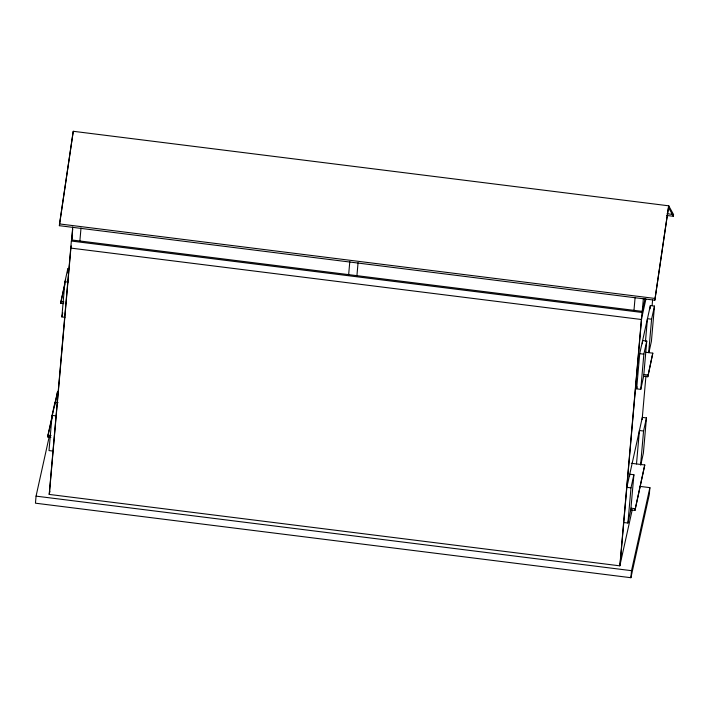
<?xml version="1.0" encoding="UTF-8"?>
<svg xmlns="http://www.w3.org/2000/svg" width="709" height="709" viewBox="0 0 709 709"><rect width="100%" height="100%" fill="white"/><g stroke="black" fill="none" stroke-linecap="round" stroke-linejoin="round"><path stroke-width="1.06" d="M654.832 300.208L668.702 205.814L654.832 300.208L59.379 225.684L59.529 223.929L73.249 131.289L668.702 205.814L673.55 214.535L673.399 216.298L666.885 215.483M49.187 436.824L36.062 496.14L35.45 503.186L630.904 577.711L649.276 494.669L649.887 487.632L640.005 486.392M73.249 131.289L59.379 225.684M50.862 437.338L47.76 436.948L47.92 435.193L57.589 391.483L55.311 402.836M63.73 303.665L60.628 303.284L65.618 279.665L65.458 281.429M58.076 402.668L54.974 402.278L52.076 415.385L49.001 450.578L53.131 451.092M64.962 317.295L61.86 316.914L64.944 281.721L67.842 268.605L67.461 272.921M54.69 405.513L54.974 402.278M632.215 509.877L619.834 565.835L49.196 494.421L71.361 241.042L72.557 235.645M49.408 493.446L70.989 246.989M72.743 226.96L71.609 239.952L642.248 311.375L643.382 298.383M71.848 238.862L72.699 229.113M79.878 240.989L81.012 227.997M348.66 274.622L349.794 261.63M356.928 275.659L358.063 262.667M633.979 310.338L635.113 297.346M619.834 565.835L642.008 312.465L645.101 298.462M620.056 564.86L641.627 318.412M642.336 343.785L642.62 340.542L646.75 341.064L643.675 376.257L640.776 389.365L636.638 388.851L639.713 353.658L650.357 305.579L654.487 306.102L651.411 341.286L648.957 352.382M629.565 476.368L629.752 474.215L633.89 474.729L630.806 509.922L627.908 523.038L623.778 522.515M627.908 523.038L630.992 487.845L633.89 474.729M640.776 389.365L643.852 354.172L646.75 341.064M645.474 341.339L647.45 318.696L651.589 319.21L654.487 306.102M636.496 463.943L639.421 430.505L643.559 431.028L646.457 417.911L642.327 417.397L626.853 487.322L630.992 487.845M650.064 308.876L650.357 305.579M642.132 419.595L645.97 375.717M652.112 305.517L652.59 300.031M648.664 352.639L651.589 319.21M630.806 509.922L634.945 510.445L644.773 464.971L631.329 463.296M643.675 376.257L647.813 376.771L652.794 353.162L645.562 352.249M640.635 464.457L643.559 431.028M630.904 577.711L631.515 570.674L649.887 487.632M646.457 417.911L643.382 453.104L640.706 465.21M652.794 353.162L647.813 376.771M644.773 464.971L634.945 510.445M71.228 245.926L70.749 248.079L641.388 319.502L645.917 299.056M60.628 303.284L64.776 284.548M61.86 316.914L62.755 312.873M47.76 436.948L52.005 417.761M49.196 494.421L49.914 491.177M636.638 388.851L637.081 386.83M667.045 213.719L673.55 214.535M59.529 223.929L654.983 298.454M71.361 241.042L642.008 312.465M64.944 281.721L68.037 282.111M639.713 353.658L643.852 354.172M60.779 301.52L63.881 301.91M643.825 374.494L647.964 375.008M52.076 415.385L56.215 415.908M47.92 435.193L51.021 435.574M630.966 508.167L635.096 508.681M36.062 496.14L631.515 570.674M668.543 207.577L673.399 216.298"/></g></svg>
